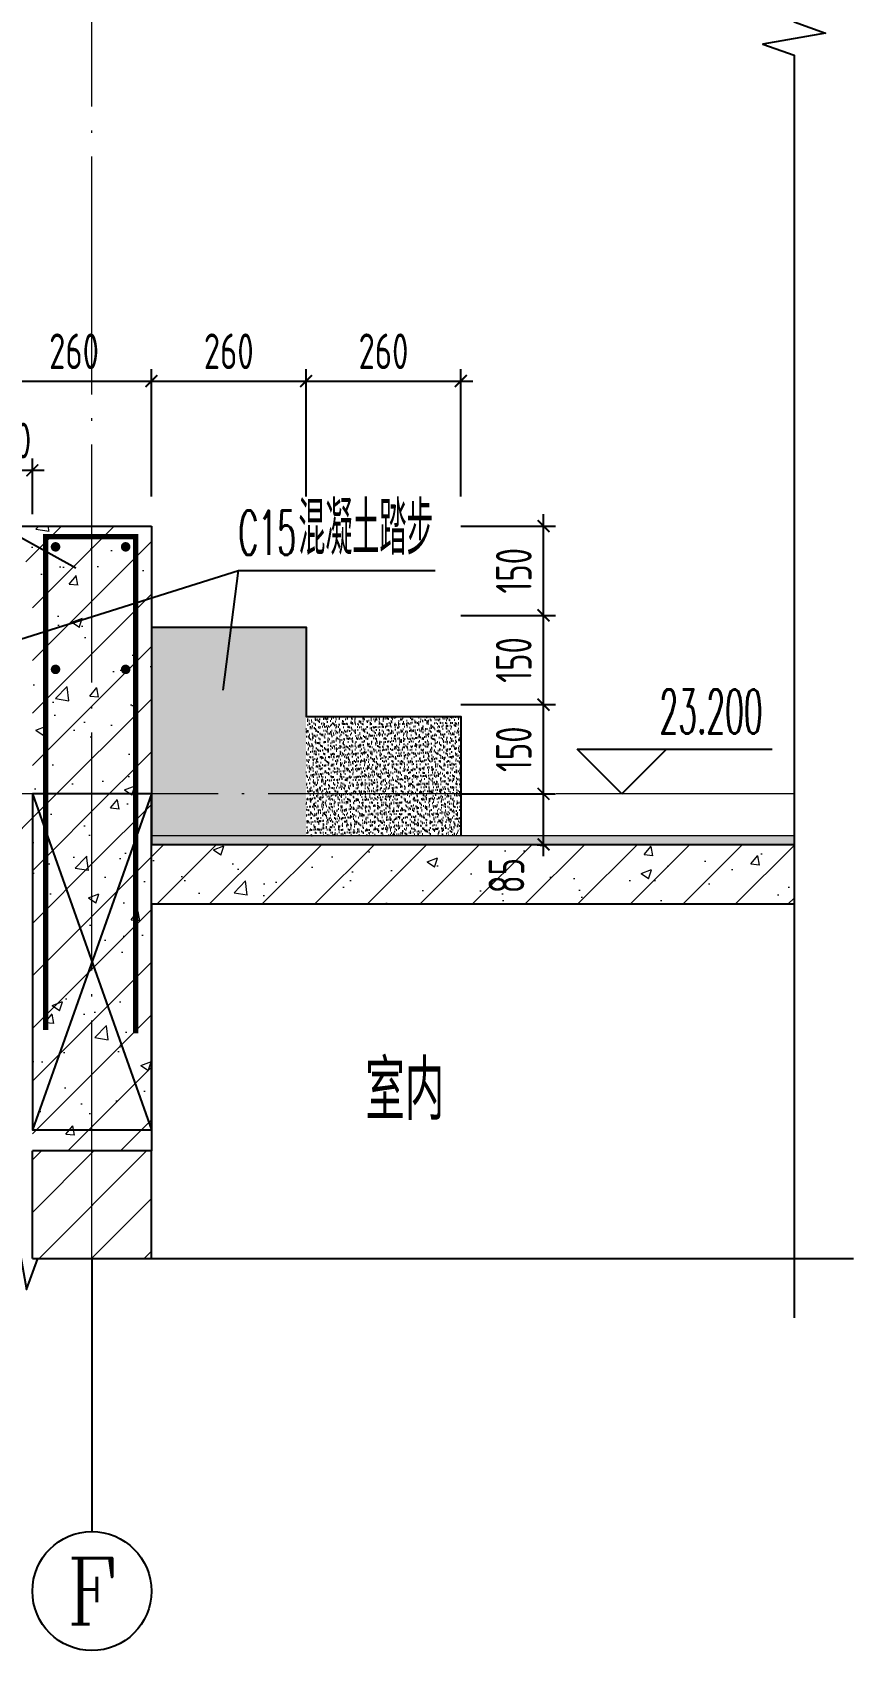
# Model space of a CAD drawing. Extents: x -812054 to 22247, y -644080 to 1003627.
# Drawn here: x -16920 to -15540, y -219365 to -216645 of the extents above; entities that cross this region are included whole.
import ezdxf
from ezdxf.enums import TextEntityAlignment as Align

# ---------------------------------------------------------------- set-up
doc = ezdxf.new("R2010")
doc.units = 0
doc.header["$LTSCALE"] = 1000
doc.linetypes.add('DOTE', pattern=[2.42, 2, -0.2, 0.02, -0.2])
doc.layers.get('0').update_dxf_attribs({"linetype": 'CONTINUOUS'})
doc.layers.get('DEFPOINTS').update_dxf_attribs({"linetype": 'CONTINUOUS'})
for name, color, linetype in [('A-AXIS_TEXT', 7, 'CONTINUOUS'), ('AXIS', 3, 'CONTINUOUS'), ('DIM', 2, 'CONTINUOUS'), ('DIM_ELEV', 3, 'CONTINUOUS'), ('DIM_IDEN', 67, 'CONTINUOUS'), ('DIM_SYMB', 3, 'CONTINUOUS'), ('PUB_TEXT', 2, 'CONTINUOUS'), ('REIN', 6, 'CONTINUOUS'), ('S-大样-砼线', 7, 'CONTINUOUS'), ('S-引出线', 40, 'CONTINUOUS'), ('TEXT', 2, 'CONTINUOUS'), ('WALL', 5, 'CONTINUOUS'), ('立面-看线', 251, 'CONTINUOUS')]:
    doc.layers.add(name, color=color, linetype=linetype)
for name, color, linetype, lineweight in [('AXIS_TEXT', 7, 'CONTINUOUS', 20), ('DOTE', 19, 'DOTE', 9), ('PUB_HATCH', 8, 'CONTINUOUS', 9)]:
    doc.layers.add(name, color=color, linetype=linetype, lineweight=lineweight)
doc.styles.add('_TCH_AXIS', font='COMPLEX', dxfattribs={"bigfont": 'GBCBIG'})
doc.styles.add('_TCH_DIM', font='SIMPLEX.shx', dxfattribs={"width": 0.7, "bigfont": 'GBCBIG.shx'})
doc.styles.add('COMPLEX', font='COMPLEX')
doc.styles.add('DIM_FONT_T3', font='SIMPLEX', dxfattribs={"width": 0.705882, "bigfont": 'GBCBIG'})
doc.styles.add('TSSD_DIMENSION', font='Tssdeng.shx', dxfattribs={"width": 0.7, "bigfont": 'tssdchn.shx'})
doc.styles.add('TSSD_REIN', font='tssdeng.shx', dxfattribs={"width": 0.7, "height": 300, "bigfont": 'tssdchn.shx'})
doc.dimstyles.new('TSSD_20_20', dxfattribs={"dimtxt": 60, "dimasz": 20, "dimexe": 20, "dimexo": 50, "dimgap": 20, "dimtad": 1, "dimdec": 0, "dimzin": 0, "dimdsep": 46, "dimtxsty": 'TSSD_DIMENSION', "dimblk": 'ARCHTICK', "dimblk1": 'ARCHTICK', "dimblk2": 'ARCHTICK', "dimcen": 0, "dimdle": 20, "dimclrt": 7, "dimadec": 0, "dimazin": 0, "dimtfac": 1, "dimtdec": 0, "dimtix": 1, "dimtmove": 2, "dimatfit": 3, "dimfxl": 1, "dimtolj": 1, "dimtzin": 0, "dimarcsym": 0})
pattern_1 = [(45, (-700045.335, -61224.87), (-44.194174, 44.194174), []), (50, (-700045.33, -61224.87), (179.315046, -15.688034), [18.75, -206.25]), (355, (-700045.33, -61224.87), (-34.687833, 188.048033), [15, -165]), (100.4514, (-700030.4, -61226.18), (144.627345, 172.359886), [15.935047, -175.28553]), (46.1842, (-700045.33, -61174.87), (266.81026, -41.379754), [28.125, -309.375]), (96.6356, (-700023.1, -61178.32), (233.66568, 243.52947), [23.90257, -262.92825]), (351.1842, (-700045.33, -61174.87), (233.66549, 243.52965), [22.5, -247.5]), (21, (-700020.33, -61187.37), (149.226763, -100.654723), [18.75, -206.25]), (326, (-700020.33, -61187.37), (60.828833, 181.28751), [15, -165]), (71.4514, (-700007.9, -61195.76), (210.055657, 80.632624), [15.935047, -175.28553]), (37.5, (-700045.335, -61224.87), (3.039964, 83.2234635), [0, -163, 0, -167.5, 0, -165.625]), (7.5, (-700045.335, -61224.87), (65.767384, 98.602928), [0, -95.5, 0, -159.25, 0, -63.125]), (327.5, (-700101.085, -61224.87), (133.455609, -5.638718), [0, -62.5, 0, -195, 0, -258.75]), (317.5, (-700126.08, -61224.87), (145.796542, 25.026246), [0, -81.25, 0, -129.5, 0, -183.75])]

# ---------------------------------------------------------------- blocks, each defined once
blk = doc.blocks.new('_ArchTick')
at = {"color": 0, "linetype": 'ByBlock', "const_width": 0.15}
blk.add_lwpolyline([(-0.5, -0.5), (0.5, 0.5)], dxfattribs=at)
blk = doc.blocks.new('*D3498')
at = {"layer": 'DEFPOINTS', "color": 0, "transparency": 16777216}
for p in [(-16227.6, -217925.2), (-16061.6, -217925.2), (-16227.6, -218010.2)]:
    blk.add_point(p, dxfattribs=at)
at = {"layer": 'DIM', "color": 0, "lineweight": -2, "transparency": 16777216}
for p, q in [((-16061.6, -218030.2), (-16061.6, -217905.2)), ((-16177.6, -217925.2), (-16041.6, -217925.2)), ((-16177.6, -218010.2), (-16041.6, -218010.2))]:
    blk.add_line(p, q, dxfattribs=at)
at = {"layer": 'DIM', "color": 0, "lineweight": -2, "transparency": 16777216, "xscale": 20, "yscale": 20, "zscale": 20}
for p, rotation in [((-16061.6, -217925.2), 90), ((-16061.6, -218010.2), 270)]:
    blk.add_blockref('_ArchTick', p, dxfattribs=dict(at, rotation=rotation))
at = {"layer": 'DIM', "color": 7, "transparency": 16777216, "insert": (-16123.8, -218062.6), "char_height": 60, "attachment_point": 5, "rotation": 90, "style": 'TSSD_DIMENSION'}
blk.add_mtext('\\A1;85', dxfattribs=at)
blk = doc.blocks.new('*D3502')
at = {"layer": 'DEFPOINTS', "color": 0, "transparency": 16777216}
for p in [(-16200.5, -217231.3), (-16460.5, -217475.2), (-16200.5, -217475.2)]:
    blk.add_point(p, dxfattribs=at)
at = {"layer": 'DIM', "color": 0, "lineweight": -2, "transparency": 16777216}
for p, q in [((-16460.5, -217425.2), (-16460.5, -217211.3)), ((-16200.5, -217425.2), (-16200.5, -217211.3)), ((-16480.5, -217231.3), (-16180.5, -217231.3))]:
    blk.add_line(p, q, dxfattribs=at)
at = {"layer": 'DIM', "color": 0, "lineweight": -2, "transparency": 16777216, "xscale": 20, "yscale": 20, "zscale": 20, "rotation": 180}
blk.add_blockref('_ArchTick', (-16460.5, -217231.3), dxfattribs=at)
at = {"layer": 'DIM', "color": 0, "lineweight": -2, "transparency": 16777216, "xscale": 20, "yscale": 20, "zscale": 20}
blk.add_blockref('_ArchTick', (-16200.5, -217231.3), dxfattribs=at)
at = {"layer": 'DIM', "color": 7, "transparency": 16777216, "insert": (-16330.5, -217181.3), "char_height": 60, "attachment_point": 5, "style": 'TSSD_DIMENSION'}
blk.add_mtext('\\A1;260', dxfattribs=at)
blk = doc.blocks.new('*D3503')
at = {"layer": 'DEFPOINTS', "color": 0, "transparency": 16777216}
for p in [(-16460.5, -217231.3), (-16720.5, -217475.2), (-16460.5, -217475.2)]:
    blk.add_point(p, dxfattribs=at)
at = {"layer": 'DIM', "color": 0, "lineweight": -2, "transparency": 16777216}
for p, q in [((-16720.5, -217425.2), (-16720.5, -217211.3)), ((-16460.5, -217425.2), (-16460.5, -217211.3)), ((-16740.5, -217231.3), (-16440.5, -217231.3))]:
    blk.add_line(p, q, dxfattribs=at)
at = {"layer": 'DIM', "color": 0, "lineweight": -2, "transparency": 16777216, "xscale": 20, "yscale": 20, "zscale": 20, "rotation": 180}
blk.add_blockref('_ArchTick', (-16720.5, -217231.3), dxfattribs=at)
at = {"layer": 'DIM', "color": 0, "lineweight": -2, "transparency": 16777216, "xscale": 20, "yscale": 20, "zscale": 20}
blk.add_blockref('_ArchTick', (-16460.5, -217231.3), dxfattribs=at)
at = {"layer": 'DIM', "color": 7, "transparency": 16777216, "insert": (-16590.5, -217181.3), "char_height": 60, "attachment_point": 5, "style": 'TSSD_DIMENSION'}
blk.add_mtext('\\A1;260', dxfattribs=at)
blk = doc.blocks.new('*D3504')
at = {"layer": 'DEFPOINTS', "color": 0, "transparency": 16777216}
for p in [(-16720.5, -217231.3), (-16980.5, -217475.2), (-16720.5, -217475.2)]:
    blk.add_point(p, dxfattribs=at)
at = {"layer": 'DIM', "color": 0, "lineweight": -2, "transparency": 16777216}
for p, q in [((-16980.5, -217425.2), (-16980.5, -217211.3)), ((-16720.5, -217425.2), (-16720.5, -217211.3)), ((-17000.5, -217231.3), (-16700.5, -217231.3))]:
    blk.add_line(p, q, dxfattribs=at)
at = {"layer": 'DIM', "color": 0, "lineweight": -2, "transparency": 16777216, "xscale": 20, "yscale": 20, "zscale": 20, "rotation": 180}
blk.add_blockref('_ArchTick', (-16980.5, -217231.3), dxfattribs=at)
at = {"layer": 'DIM', "color": 0, "lineweight": -2, "transparency": 16777216, "xscale": 20, "yscale": 20, "zscale": 20}
blk.add_blockref('_ArchTick', (-16720.5, -217231.3), dxfattribs=at)
at = {"layer": 'DIM', "color": 7, "transparency": 16777216, "insert": (-16850.5, -217181.3), "char_height": 60, "attachment_point": 5, "style": 'TSSD_DIMENSION'}
blk.add_mtext('\\A1;260', dxfattribs=at)
blk = doc.blocks.new('*D3506')
at = {"layer": 'DEFPOINTS', "color": 0, "transparency": 16777216}
for p in [(-16250.4, -217475.2), (-16061.5, -217475.2), (-16250.5, -217625.2)]:
    blk.add_point(p, dxfattribs=at)
at = {"layer": 'DIM', "color": 0, "lineweight": -2, "transparency": 16777216}
for p, q in [((-16061.6, -217645.2), (-16061.5, -217455.2)), ((-16200.4, -217475.2), (-16041.5, -217475.2)), ((-16200.5, -217625.2), (-16041.6, -217625.2))]:
    blk.add_line(p, q, dxfattribs=at)
at = {"layer": 'DIM', "color": 0, "lineweight": -2, "transparency": 16777216, "xscale": 20, "yscale": 20, "zscale": 20}
for p, rotation in [((-16061.5, -217475.2), 89.99143746800853), ((-16061.6, -217625.2), 269.9914374680085)]:
    blk.add_blockref('_ArchTick', p, dxfattribs=dict(at, rotation=rotation))
at = {"layer": 'DIM', "color": 7, "transparency": 16777216, "insert": (-16111.5, -217550.2), "char_height": 60, "attachment_point": 5, "rotation": 89.9914, "style": 'TSSD_DIMENSION'}
blk.add_mtext('\\A1;150', dxfattribs=at)
blk = doc.blocks.new('*D3507')
at = {"layer": 'DEFPOINTS', "color": 0, "transparency": 16777216}
for p in [(-16250.5, -217625.2), (-16061.6, -217625.2), (-16250.5, -217775.2)]:
    blk.add_point(p, dxfattribs=at)
at = {"layer": 'DIM', "color": 0, "lineweight": -2, "transparency": 16777216}
for p, q in [((-16061.6, -217795.2), (-16061.6, -217605.2)), ((-16200.5, -217625.2), (-16041.6, -217625.2)), ((-16200.5, -217775.2), (-16041.6, -217775.2))]:
    blk.add_line(p, q, dxfattribs=at)
at = {"layer": 'DIM', "color": 0, "lineweight": -2, "transparency": 16777216, "xscale": 20, "yscale": 20, "zscale": 20}
for p, rotation in [((-16061.6, -217625.2), 89.99143746796419), ((-16061.6, -217775.2), 269.9914374679641)]:
    blk.add_blockref('_ArchTick', p, dxfattribs=dict(at, rotation=rotation))
at = {"layer": 'DIM', "color": 7, "transparency": 16777216, "insert": (-16111.6, -217700.2), "char_height": 60, "attachment_point": 5, "rotation": 89.9914, "style": 'TSSD_DIMENSION'}
blk.add_mtext('\\A1;150', dxfattribs=at)
blk = doc.blocks.new('*D3508')
at = {"layer": 'DEFPOINTS', "color": 0, "transparency": 16777216}
for p in [(-16250.5, -217775.2), (-16061.6, -217775.2), (-16250.5, -217925.2)]:
    blk.add_point(p, dxfattribs=at)
at = {"layer": 'DIM', "color": 0, "lineweight": -2, "transparency": 16777216}
for p, q in [((-16061.6, -217945.2), (-16061.6, -217755.2)), ((-16200.5, -217775.2), (-16041.6, -217775.2)), ((-16200.5, -217925.2), (-16041.6, -217925.2))]:
    blk.add_line(p, q, dxfattribs=at)
at = {"layer": 'DIM', "color": 0, "lineweight": -2, "transparency": 16777216, "xscale": 20, "yscale": 20, "zscale": 20}
for p, rotation in [((-16061.6, -217775.2), 89.991437468004), ((-16061.6, -217925.2), 269.991437468004)]:
    blk.add_blockref('_ArchTick', p, dxfattribs=dict(at, rotation=rotation))
at = {"layer": 'DIM', "color": 7, "transparency": 16777216, "insert": (-16111.6, -217850.2), "char_height": 60, "attachment_point": 5, "rotation": 89.9914, "style": 'TSSD_DIMENSION'}
blk.add_mtext('\\A1;150', dxfattribs=at)
blk = doc.blocks.new('*D3510')
at = {"layer": 'DEFPOINTS', "color": 0, "transparency": 16777216}
for p in [(-16920.5, -217381.3), (-16980.5, -217505.2), (-16920.5, -217505.2)]:
    blk.add_point(p, dxfattribs=at)
at = {"layer": 'DIM', "color": 0, "lineweight": -2, "transparency": 16777216}
for p, q in [((-16980.5, -217381.3), (-17000.5, -217381.3)), ((-16980.5, -217455.2), (-16980.5, -217361.3)), ((-16980.5, -217381.3), (-16920.5, -217381.3)), ((-16920.5, -217455.2), (-16920.5, -217361.3)), ((-16920.5, -217381.3), (-16900.5, -217381.3))]:
    blk.add_line(p, q, dxfattribs=at)
at = {"layer": 'DIM', "color": 0, "lineweight": -2, "transparency": 16777216, "xscale": 20, "yscale": 20, "zscale": 20}
blk.add_blockref('_ArchTick', (-16980.5, -217381.3), dxfattribs=at)
at = {"layer": 'DIM', "color": 0, "lineweight": -2, "transparency": 16777216, "xscale": 20, "yscale": 20, "zscale": 20, "rotation": 180}
blk.add_blockref('_ArchTick', (-16920.5, -217381.3), dxfattribs=at)
at = {"layer": 'DIM', "color": 7, "transparency": 16777216, "insert": (-16950.5, -217331.3), "char_height": 60, "attachment_point": 5, "style": 'TSSD_DIMENSION'}
blk.add_mtext('\\A1;60', dxfattribs=at)
blk = doc.blocks.new('_AXISO')
blk.add_circle((0, 0), 0.5)
at = {"layer": 'A-AXIS_TEXT', "style": 'COMPLEX', "width": 1.041667}
blk.add_attdef('A', text='', height=0.56, dxfattribs=at).set_placement((-0.25, -0.28), (0.25, -0.28), align=Align.FIT)
blk = doc.blocks.new('20210809.04175823')
at = {"layer": 'REIN', "const_width": 9}
blk.add_lwpolyline([(87795.5, 66684), (87795.5, 67513.4), (87946.6, 67513.4), (87946.6, 66678.4)], dxfattribs=at)
at = {"layer": 'REIN', "const_width": 8}
for points in [[(87808.2, 67496.1, 1), (87816.2, 67496.1, 1)], [(87926, 67496.1, 1), (87934, 67496.1, 1)], [(87808.2, 67290.1, 1), (87816.2, 67290.1, 1)], [(87926, 67290.1, 1), (87934, 67290.1, 1)]]:
    blk.add_lwpolyline(points, format="xyb", close=True, dxfattribs=at)
at = {"layer": 'S-大样-砼线'}
for p, q in [((87773.3, 67080.9), (87973.3, 66515.9)), ((87973.3, 67080.9), (87773.3, 66515.9))]:
    blk.add_line(p, q, dxfattribs=at)
blk.add_lwpolyline([(87973.3, 67080.9), (87773.3, 67080.9), (87773.3, 66515.9), (87973.3, 66515.9)], close=True, dxfattribs=at)
at = {"layer": 'S-引出线'}
blk.add_lwpolyline([(87846.2, 67460.1), (87472.9, 67667.2), (87154.5, 67667.2)], dxfattribs=at)
at = {"layer": 'TEXT', "style": 'TSSD_REIN', "width": 0.7}
for s, p in [('%%1328@200', (87164, 67674.1)), ('4%%1328', (87200.1, 67585))]:
    blk.add_text(s, height=75, rotation=0, dxfattribs=at).set_placement(p)

msp = doc.modelspace()

# ---------------------------------------------------------------- hatches: boundary and pattern name
at = {"layer": 'PUB_HATCH'}
h = msp.add_hatch(dxfattribs=at)
h.set_pattern_fill('钢筋混凝土', color=256, scale=25, style=0)
h.set_pattern_definition(pattern_1)
h.paths.add_polyline_path([(-16980.5, -217535.16), (-16920.5, -217535.16), (-16720.5, -217475.16), (-16980.5, -217475.16)])
h = msp.add_hatch(dxfattribs=at)
h.set_pattern_fill('钢筋混凝土', color=256, scale=25, style=0)
h.set_pattern_definition(pattern_1)
h.paths.add_polyline_path([(-16720.5, -217475.16), (-16920.5, -217535.16), (-16920.5, -217925.16), (-16853.83, -217965.16), (-16720.5, -217925.16)])
h = msp.add_hatch(dxfattribs=at)
h.set_pattern_fill('钢筋混凝土', color=256, scale=25, style=0)
h.set_pattern_definition(pattern_1)
h.paths.add_polyline_path([(-18238.78, -218045.16), (-16920.5, -218045.16), (-16853.83, -217965.16), (-16920.5, -217925.16), (-18238.78, -217925.16)])
h = msp.add_hatch(dxfattribs=at)
h.set_pattern_fill('钢筋混凝土', color=256, scale=25, style=0)
h.set_pattern_definition(pattern_1)
h.paths.add_polyline_path([(-16853.83, -217965.16), (-16920.5, -218045.16), (-16920.5, -218010.16), (-16787.17, -218043.49), (-16720.5, -218010.16), (-16720.5, -217925.16)])
h = msp.add_hatch(dxfattribs=at)
h.set_pattern_fill('钢筋混凝土', color=256, scale=25, style=0)
h.set_pattern_definition(pattern_1)
h.paths.add_polyline_path([(-16787.17, -218043.49), (-16920.5, -218010.16), (-16920.5, -218525.16), (-16720.5, -218525.16), (-16720.5, -218110.16)])
h = msp.add_hatch(dxfattribs=at)
h.set_pattern_fill('钢筋混凝土', color=256, scale=25, style=0)
h.set_pattern_definition(pattern_1)
h.paths.add_polyline_path([(-16787.17, -218043.49), (-16720.5, -218110.16), (-15640.5, -218110.16), (-15640.5, -218010.16), (-16720.5, -218010.16)])
h = msp.add_hatch(dxfattribs=at)
h.set_pattern_fill('普通砖', color=256, scale=25, style=0)
h.set_pattern_definition([(45, (-700045.335, -61179.99), (-44.1941915, 44.1941915), [])])
h.paths.add_polyline_path([(-16720.5, -218705.92), (-16720.5, -218525.16), (-16920.5, -218525.16), (-16920.5, -218705.92)])
at = {"layer": '立面-看线'}
h = msp.add_hatch(dxfattribs=at)
h.set_pattern_fill('碎沙', color=256, scale=4)
h.set_pattern_definition([(37.5, (-817853.741, -603009.445), (-0.32000626, 9.78826475), [0, -7.7216, 0, -8.636, 0, -8.255]), (7.5, (-817853.741, -603009.445), (8.99046566, 14.33650201), [0, -4.1656, 0, -6.9596, 0, -2.667]), (327.5, (-817859.989, -603009.445), (15.819847405, 0.02874369), [0, -2.54, 0, -9.144, 0, -11.938]), (317.5, (-817859.99, -603009.445), (15.27112905, 4.45858647), [0, -1.27, 0, -5.9944, 0, -6.858])])
edge = h.paths.add_edge_path()
edge.add_line((-16460.5, -217995.16), (-16460.5, -217645.16))
edge.add_line((-16460.5, -217645.16), (-16720.5, -217645.16))
edge.add_line((-16720.5, -217650.16), (-16720.5, -217975.16))
edge.add_line((-16720.5, -217995.16), (-16461.28, -217995.16))
h = msp.add_hatch(dxfattribs=at)
h.set_pattern_fill('碎沙', color=256, scale=4)
h.set_pattern_definition([(37.5, (-817513.741, -603248.779), (-0.32000626, 9.78826475), [0, -7.7216, 0, -8.636, 0, -8.255]), (7.5, (-817513.741, -603248.779), (8.99046566, 14.33650201), [0, -4.1656, 0, -6.9596, 0, -2.667]), (327.5, (-817519.989, -603248.779), (15.819847405, 0.02874369), [0, -2.54, 0, -9.144, 0, -11.938]), (317.5, (-817519.99, -603248.779), (15.27112905, 4.45858647), [0, -1.27, 0, -5.9944, 0, -6.858])])
h.paths.add_polyline_path([(-16200.5, -217995.16), (-16200.5, -217795.16), (-16460.5, -217795.16), (-16460.5, -217995.16)])
h = msp.add_hatch(dxfattribs=at)
h.set_pattern_fill('HONEY', color=256, scale=7)
h.set_pattern_definition([(0, (-818069.77, -603372.112), (16.66875, 9.623705), [11.1125, -22.225]), (120, (-818069.77, -603372.112), (-16.66874801, 9.62370845), [11.1125, -22.225]), (60, (-818069.77, -603372.112), (1.99e-06, 19.24741345), [-22.225, 11.1125])])
h.paths.add_polyline_path([(-15640.5, -218010.16), (-15640.5, -217995.16), (-16720.5, -217995.16), (-16720.5, -218010.16)])

# ---------------------------------------------------------------- linework, layer by layer
at = {"layer": 'AXIS'}
msp.add_line((-16820.48, -218705.92), (-16820.48, -219165.31), dxfattribs=at)
at = {"layer": 'DIM_ELEV', "color": 3}
for p, q in [((-15930.11, -217925.16), (-16005.11, -217850.16)), ((-16005.11, -217850.16), (-15677.11, -217850.16)), ((-15930.11, -217925.16), (-15855.11, -217850.16))]:
    msp.add_line(p, q, dxfattribs=at)
at = {"layer": 'DIM_IDEN'}
for p, q in [((-17089.79, -217712.04), (-16574.26, -217549.74)), ((-16599.98, -217751.05), (-16574.26, -217549.74)), ((-16574.26, -217549.74), (-16243.66, -217549.74))]:
    msp.add_line(p, q, dxfattribs=at)
at = {"layer": 'DIM_SYMB'}
for points in [[(-15640.5, -214505.05), (-15640.5, -216627.36), (-15588, -216646.47), (-15693, -216664.98), (-15640.5, -216683.61), (-15640.5, -218805.92)], [(-18338.78, -218705.92), (-16967.77, -218705.92), (-16948.66, -218653.42), (-16930.14, -218758.42), (-16911.52, -218705.92), (-15540.5, -218705.92)]]:
    msp.add_lwpolyline(points, dxfattribs=at)
at = {"layer": 'DOTE', "color": 1, "linetype": 'DOTE', "ltscale": 0.2}
for p, q in [((-16820.5, -218705.92), (-16820.5, -213925.16)), ((-15640.5, -217925.16), (-18389.98, -217925.16))]:
    msp.add_line(p, q, dxfattribs=at)
at = {"layer": 'PUB_HATCH', "color": 215, "true_color": 0xa953a0}
msp.add_line((-16720.5, -217995.16), (-15640.5, -217995.16), dxfattribs=at)
at = {"layer": 'WALL'}
for p, q in [((-16980.5, -217475.16), (-16720.5, -217475.16)), ((-16720.5, -217475.16), (-16720.5, -217925.16)), ((-16720.5, -217925.16), (-16720.5, -218010.16)), ((-16720.5, -218010.16), (-15640.5, -218010.16)), ((-15640.5, -218010.16), (-15640.5, -218110.16)), ((-16720.5, -218110.16), (-15640.5, -218110.16)), ((-16720.5, -218110.16), (-16720.5, -218525.16)), ((-16920.5, -218705.92), (-16920.5, -218525.16)), ((-16720.5, -218525.16), (-16920.5, -218525.16)), ((-16720.5, -218705.92), (-16720.5, -218525.16)), ((-16920.5, -218705.92), (-16720.5, -218705.92))]:
    msp.add_line(p, q, dxfattribs=at)
msp.add_lwpolyline([(-16720.5, -217645.16), (-16460.5, -217645.16), (-16460.5, -217795.16), (-16200.5, -217795.16), (-16200.5, -217995.16)], dxfattribs=at)

# ---------------------------------------------------------------- block references
at = {"layer": 'AXIS'}
ref = msp.add_blockref('_AXISO', (-16820.48, -219265.31), dxfattribs=dict(at, xscale=200, yscale=200, zscale=200))
ref.add_attrib('A', 'F', dxfattribs={"layer": 'AXIS_TEXT', "height": 111.36, "style": '_TCH_AXIS'}).set_placement((-16862.9, -219320.99), (-16778.06, -219320.99), align=Align.FIT)
at = {"layer": 'REIN'}
msp.add_blockref('20210809.04175823', (-104693.79, -285006.1), dxfattribs=at)

# ---------------------------------------------------------------- texts
at = {"layer": 'PUB_TEXT'}
for s, height, style, width, p in [('混凝土踏步', 89.362, 'DIM_FONT_T3', 0.705882, (-16473.61, -217523.49)), ('C15', 74.375, 'DIM_FONT_T3', 0.49827, (-16574.19, -217523.49)), ('室内', 100, 'TSSD_REIN', 0.7, (-16361.26, -218473.15))]:
    msp.add_text(s, height=height, dxfattribs=dict(at, style=style, width=width)).set_placement(p)
at = {"layer": 'PUB_TEXT', "color": 3, "style": '_TCH_DIM', "width": 0.494118}
msp.add_text('23.200', height=74.375, dxfattribs=at).set_placement((-15866.61, -217823.91))

# ---------------------------------------------------------------- dimensions: what is measured, and where the dimension line sits
at = {"layer": 'DIM'}
for p1, p2, distance, picture, middle in [((-16980.5, -217475.16), (-16720.5, -217475.16), 243.82, '*D3504', (-16850.5, -217181.34)), ((-16720.5, -217475.16), (-16460.5, -217475.16), 243.82, '*D3503', (-16590.5, -217181.34)), ((-16460.5, -217475.16), (-16200.5, -217475.16), 243.82, '*D3502', (-16330.5, -217181.34)), ((-16980.5, -217505.16), (-16920.5, -217505.16), 123.82, '*D3510', (-16950.5, -217331.34)), ((-16250.46, -217625.16), (-16250.43, -217475.16), -188.9, '*D3506', (-16111.55, -217550.18)), ((-16250.48, -217775.16), (-16250.46, -217625.16), -188.9, '*D3507', (-16111.57, -217700.18)), ((-16250.5, -217925.16), (-16250.48, -217775.16), -188.9, '*D3508', (-16111.59, -217850.18))]:
    dim = msp.add_aligned_dim(p1=p1, p2=p2, distance=distance, dimstyle='TSSD_20_20', dxfattribs=at)
    dim.commit()
    dim.dimension.update_dxf_attribs({"geometry": picture, "text_midpoint": middle})
dim = msp.add_linear_dim(base=(-16061.6, -217925.19), p1=(-16227.56, -218010.19), p2=(-16227.56, -217925.19), angle=90, dimstyle='TSSD_20_20', dxfattribs=at)
dim.commit()
dim.dimension.update_dxf_attribs({"geometry": '*D3498', "text_midpoint": (-16123.79, -218062.6), "dimtype": 161})

doc.saveas('drawing.dxf')
